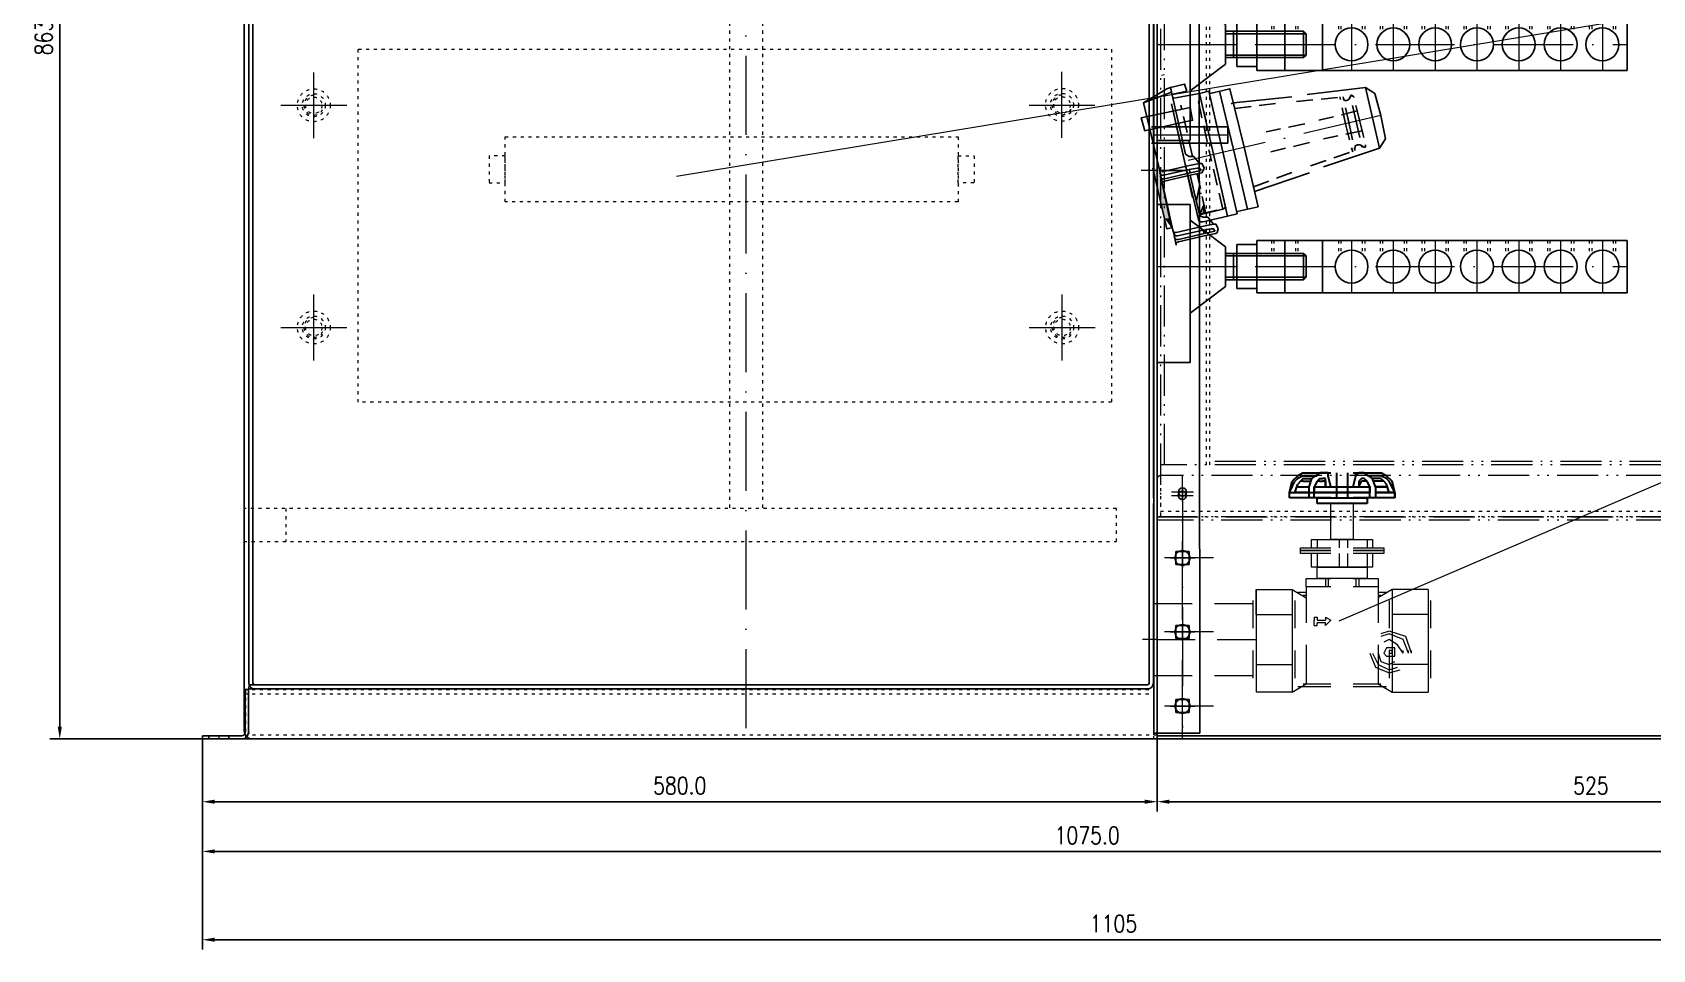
# Model space of a CAD drawing. Header units: millimetres. Extents: x 13152 to 84873, y -6229 to 22177.
# Drawn here: x 31166 to 32150, y 10695 to 11252 of the extents above; entities that cross this region are included whole.
import ezdxf

# ---------------------------------------------------------------- set-up
doc = ezdxf.new("R2010")
doc.units = ezdxf.units.MM
doc.header["$LTSCALE"] = 4
for name, pattern in [('5 双点画线', [10.5, 6.25, -1.25, 0.25, -1.25, 0.25, -1.25]), ('ACAD_ISO02W100', [15, 12, -3]), ('ACAD_ISO03W100', [1.18, 0.47, -0.71]), ('ACAD_ISO10W100', [18, 12, -3, 0, -3]), ('DASHED', [0.75, 0.5, -0.25])]:
    doc.linetypes.add(name, pattern=pattern)
doc.layers.add('4虚线层', color=6, linetype='DASHED')
doc.layers.add('标注、文本', color=3, linetype='Continuous', lineweight=25)
doc.layers.add('铁心', color=3, linetype='Continuous', lineweight=0)
doc.styles.add('TH_GBDIM', font='romans.shx', dxfattribs={"width": 0.8, "bigfont": 'gbcbig.shx'})
doc.dimstyles.new('TH_GBDIM1', dxfattribs={"dimscale": 3, "dimtxt": 3.5, "dimasz": 2.5, "dimexe": 2, "dimexo": 0, "dimgap": 1.5, "dimtad": 1, "dimdec": 1, "dimzin": 0, "dimdsep": 46, "dimtxsty": 'TH_GBDIM', "dimcen": 2.5, "dimclrd": 3, "dimclre": 256, "dimclrt": 2, "dimadec": 0, "dimazin": 0, "dimtfac": 0.714286, "dimtdec": 1, "dimtmove": 0, "dimatfit": 3, "dimfxl": 1, "dimtzin": 0, "dimlwd": -1, "dimlwe": -1, "dimarcsym": 0})

# ---------------------------------------------------------------- blocks, each defined once
blk = doc.blocks.new('*D313')
at = {"layer": 'Defpoints', "color": 0, "transparency": 16777216}
for p in [(31299.88, 11685.67), (31182.81, 10822.67), (31299.88, 10822.67)]:
    blk.add_point(p, dxfattribs=at)
at = {"layer": '标注、文本', "transparency": 16777216}
for p, q in [((31299.88, 11685.67), (31176.81, 11685.67)), ((31299.88, 10822.67), (31176.81, 10822.67))]:
    blk.add_line(p, q, dxfattribs=at)
at = {"layer": '标注、文本', "color": 3, "transparency": 16777216}
blk.add_line((31182.81, 11678.17), (31182.81, 10830.17), dxfattribs=at)
for points in [[(31181.56, 11678.17), (31184.06, 11678.17), (31182.81, 11685.67)], [(31181.56, 10830.17), (31184.06, 10830.17), (31182.81, 10822.67)]]:
    blk.add_solid(points, dxfattribs=at)
at = {"layer": '标注、文本', "color": 2, "transparency": 16777216, "insert": (31173.06, 11254.17), "char_height": 10.5, "attachment_point": 5, "rotation": 90, "style": 'TH_GBDIM'}
blk.add_mtext('863.0', dxfattribs=at)
blk = doc.blocks.new('*D316')
at = {"layer": 'Defpoints', "color": 0, "transparency": 16777216}
for p in [(32344.39, 10826.67), (31269.42, 10824.67), (31269.42, 10754.37)]:
    blk.add_point(p, dxfattribs=at)
at = {"layer": '标注、文本', "transparency": 16777216}
for p, q in [((32344.39, 10826.67), (32344.39, 10748.37)), ((31269.42, 10824.67), (31269.42, 10748.37))]:
    blk.add_line(p, q, dxfattribs=at)
at = {"layer": '标注、文本', "color": 3, "transparency": 16777216}
blk.add_line((32336.89, 10754.37), (31276.92, 10754.37), dxfattribs=at)
for points in [[(31276.92, 10755.62), (31276.92, 10753.12), (31269.42, 10754.37)], [(32336.89, 10755.62), (32336.89, 10753.12), (32344.39, 10754.37)]]:
    blk.add_solid(points, dxfattribs=at)
at = {"layer": '标注、文本', "color": 2, "transparency": 16777216, "insert": (31806.9, 10764.12), "char_height": 10.5, "attachment_point": 5, "style": 'TH_GBDIM'}
blk.add_mtext('1075.0', dxfattribs=at)
blk = doc.blocks.new('*D317')
at = {"layer": 'Defpoints', "color": 0, "transparency": 16777216}
for p in [(32376.39, 10957.67), (31849.39, 10822.67), (32376.39, 10784.57)]:
    blk.add_point(p, dxfattribs=at)
at = {"layer": '标注、文本', "transparency": 16777216}
for p, q in [((32376.39, 10957.67), (32376.39, 10778.57)), ((31849.39, 10822.67), (31849.39, 10778.57))]:
    blk.add_line(p, q, dxfattribs=at)
at = {"layer": '标注、文本', "color": 3, "transparency": 16777216}
blk.add_line((31856.89, 10784.57), (32368.89, 10784.57), dxfattribs=at)
for points in [[(31856.89, 10785.82), (31856.89, 10783.32), (31849.39, 10784.57)], [(32368.89, 10785.82), (32368.89, 10783.32), (32376.39, 10784.57)]]:
    blk.add_solid(points, dxfattribs=at)
at = {"layer": '标注、文本', "color": 2, "transparency": 16777216, "insert": (32112.89, 10794.32), "char_height": 10.5, "attachment_point": 5, "style": 'TH_GBDIM'}
blk.add_mtext('525', dxfattribs=at)
blk = doc.blocks.new('*D318')
at = {"layer": 'Defpoints', "color": 0, "transparency": 16777216}
for p in [(32376.39, 10957.67), (31269.42, 10824.67), (31269.42, 10700.72)]:
    blk.add_point(p, dxfattribs=at)
at = {"layer": '标注、文本', "transparency": 16777216}
for p, q in [((32376.39, 10957.67), (32376.39, 10694.72)), ((31269.42, 10824.67), (31269.42, 10694.72))]:
    blk.add_line(p, q, dxfattribs=at)
at = {"layer": '标注、文本', "color": 3, "transparency": 16777216}
blk.add_line((32368.89, 10700.72), (31276.92, 10700.72), dxfattribs=at)
for points in [[(31276.92, 10701.97), (31276.92, 10699.47), (31269.42, 10700.72)], [(32368.89, 10701.97), (32368.89, 10699.47), (32376.39, 10700.72)]]:
    blk.add_solid(points, dxfattribs=at)
at = {"layer": '标注、文本', "color": 2, "transparency": 16777216, "insert": (31822.9, 10710.47), "char_height": 10.5, "attachment_point": 5, "style": 'TH_GBDIM'}
blk.add_mtext('1105', dxfattribs=at)
blk = doc.blocks.new('5354650')
at = {"layer": '4虚线层', "ltscale": 5}
h = blk.add_hatch(color=256, dxfattribs=at)
h.dxf.hatch_style = 2
h.paths.add_polyline_path([(26822.77, -1880.58), (26822.82, -1911.91), (26826.27, -1912.71)])
h = blk.add_hatch(color=256, dxfattribs=at)
h.dxf.hatch_style = 2
h.paths.add_polyline_path([(26822.77, -1880.58), (26826.22, -1881.38), (26826.27, -1912.71)])
at = {"layer": '标注、文本'}
h = blk.add_hatch(color=256, dxfattribs=at)
h.dxf.hatch_style = 2
h.paths.add_polyline_path([(26822.82, -1911.91), (26826.27, -1912.71), (26825.69, -1918.4)])
at = {"layer": '4虚线层', "ltscale": 5}
for points in [[(26847.88, -1879.09), (26847.98, -1847.07)], [(26842.5, -1858.18), (26842.4, -1880.74)], [(26916.92, -1860.8), (26945.22, -1864.42)], [(26945.06, -1865.11), (26945.43, -1866.65), (26946.82, -1866.97), (26948.36, -1866.6), (26949.37, -1865.38)], [(26950.22, -1864.84), (26949.53, -1864.68), (26949.37, -1865.38)], [(26951.55, -1881.18), (26951.45, -1865.85), (26950.91, -1865), (26950.22, -1864.84)], [(26918.73, -1875.05), (26894.79, -1874.63)], [(26951.6, -1874.63), (26927.51, -1874.9)], [(26918.94, -1886.76), (26894.85, -1887.02)], [(26951.66, -1887.03), (26927.72, -1886.6)], [(26846.28, -1914.41), (26844.04, -1914.62), (26847.82, -1914.04), (26848.25, -1890.1)], [(26916.44, -1900.75), (26944.79, -1897.82)], [(26949.58, -1896.02), (26948.36, -1895.01), (26946.97, -1894.69), (26945.43, -1895.06), (26944.95, -1897.13)], [(26949.58, -1896.02), (26950.11, -1896.87), (26950.8, -1897.03)], [(26950.8, -1897.03), (26951.5, -1897.19), (26951.82, -1895.8)]]:
    blk.add_lwpolyline(points, dxfattribs=at)
for points in [[(26858.84, -1847.39), (26858.84, -1847.39), (26858.41, -1880.79), (26858.41, -1880.79)], [(26860.59, -1849.25), (26860.59, -1849.25), (26860.64, -1880.58), (26860.64, -1880.58)], [(26879.32, -1856.49), (26879.32, -1856.49), (26907.77, -1859.41), (26907.77, -1859.41)], [(26942.93, -1880.64), (26942.93, -1880.64), (26943.15, -1863.94), (26943.15, -1863.94)], [(26945.01, -1881.12), (26945.01, -1881.12), (26945.22, -1864.42), (26945.22, -1864.42)], [(26949.48, -1880.7), (26949.48, -1880.7), (26949.37, -1865.38), (26949.37, -1865.38)], [(26950.22, -1864.84), (26950.22, -1864.84), (26950.38, -1864.15), (26950.38, -1864.15)], [(26858.67, -1914.36), (26858.67, -1914.36), (26858.41, -1880.79), (26858.41, -1880.79)], [(26942.93, -1880.64), (26942.93, -1880.64), (26943.25, -1898.2), (26943.25, -1898.2)], [(26945.01, -1881.12), (26945.01, -1881.12), (26944.79, -1897.82), (26944.79, -1897.82)], [(26949.48, -1880.7), (26949.48, -1880.7), (26949.42, -1896.71), (26949.42, -1896.71)], [(26951.55, -1881.18), (26951.55, -1881.18), (26951.82, -1895.8), (26951.82, -1895.8)], [(26843.72, -1906.54), (26843.72, -1906.54), (26848.03, -1897.34), (26848.03, -1897.34)], [(26848.24, -1909.04), (26848.24, -1909.04), (26844.04, -1914.62), (26844.04, -1914.62)], [(26847.61, -1902.34), (26847.61, -1902.34), (26847.77, -1901.65), (26847.77, -1901.65)], [(26879.68, -1905.37), (26879.68, -1905.37), (26908.2, -1901.76), (26908.2, -1901.76)], [(26842.71, -1917.23), (26842.71, -1917.23), (26842.87, -1916.54), (26842.87, -1916.54)], [(26844.89, -1914.09), (26844.89, -1914.09), (26860.9, -1914.15), (26860.9, -1914.15)], [(26847.77, -1911.11), (26847.77, -1911.11), (26846.28, -1914.41), (26846.28, -1914.41)]]:
    blk.add_open_spline(points, degree=3, dxfattribs=at)
at = {"layer": '标注、文本', "color": 1, "linetype": 'ACAD_ISO10W100', "lineweight": 18}
blk.add_line((26964.8, -1880.59), (26822.77, -1880.88), dxfattribs=at)
at = {"layer": '标注、文本'}
for points in [[(26844.16, -1835.26), (26841.92, -1835.47), (26826.18, -1840.58)], [(26826.38, -1880.68), (26826.18, -1840.58), (26844.21, -1838.18)], [(26844.16, -1835.26), (26852.93, -1835.1), (26853.36, -1839.57), (26843.89, -1839.57)], [(26844.16, -1835.26), (26844.05, -1876.75), (26844.58, -1877.6), (26845.8, -1878.61)], [(26844.79, -1841.96), (26860.65, -1842.71), (26866.5, -1842.6), (26866.49, -1880.48)], [(26866.5, -1842.6), (26866.87, -1844.14), (26879.26, -1844.09), (26879.58, -1880.58)], [(26872.72, -1844.04), (26873.04, -1880.53)], [(26877.88, -1853.24), (26879.42, -1852.87), (26914.8, -1857.39)], [(26924.1, -1858.09), (26959.64, -1861.92), (26959.64, -1880.86)], [(26964.8, -1880.59), (26964.37, -1866.65), (26959.64, -1861.92)], [(26851.07, -1884.2), (26848.57, -1879.25), (26845.8, -1878.61)], [(26826.38, -1880.68), (26825.69, -1918.4), (26822.76, -1918.45), (26822.77, -1880.58)], [(26825.8, -1886.38), (26826.86, -1888.08), (26828.25, -1888.4)], [(26826.38, -1880.68), (26826.06, -1919.94), (26826.43, -1921.48), (26827.82, -1921.8)], [(26826.28, -1884.3), (26826.65, -1885.84), (26828.03, -1886.16)], [(26844.89, -1914.09), (26843.19, -1915.16), (26842.71, -1917.23), (26843.08, -1918.77), (26845.16, -1919.25), (26860.48, -1919.15), (26866.33, -1919.04), (26866.49, -1880.48)], [(26843.94, -1889.84), (26844.04, -1914.62), (26858.67, -1914.36), (26860.21, -1913.99), (26860.53, -1912.6), (26860.64, -1880.58)], [(26844.04, -1886.22), (26844.26, -1888.45)], [(26844.04, -1886.22), (26844.26, -1888.45)], [(26850.8, -1888.51), (26850.43, -1886.96), (26849.04, -1886.64)], [(26853.19, -1887.6), (26852.82, -1886.06), (26852.45, -1884.52), (26851.07, -1884.2)], [(26851.17, -1890.05), (26852.18, -1888.83), (26853.19, -1887.6)], [(26866.65, -1917.66), (26879.73, -1917.77), (26879.58, -1880.58)], [(26923.89, -1903.19), (26959.63, -1899.79), (26959.64, -1880.86)], [(26964.8, -1880.59), (26964.37, -1895.06), (26959.63, -1899.79)], [(26827.93, -1889.78), (26826.38, -1890.15), (26826.06, -1891.54)], [(26843.94, -1889.84), (26844.04, -1914.62), (26844.57, -1915.48), (26845.8, -1916.49)], [(26843.94, -1889.84), (26851.17, -1890.05)], [(26879.74, -1908.3), (26914.79, -1904.74)], [(26851.06, -1922.07), (26848.56, -1917.12), (26845.8, -1916.49)], [(26825.8, -1924.25), (26826.86, -1925.95), (26828.24, -1926.27)], [(26826.06, -1919.94), (26826.27, -1922.18), (26826.65, -1923.72), (26828.03, -1924.04)], [(26826.06, -1929.41), (26826.27, -1922.18)], [(26827.92, -1927.66), (26826.38, -1928.03), (26826.06, -1929.41)], [(26843.93, -1927.71), (26851.17, -1927.92)], [(26850.8, -1926.38), (26850.42, -1924.84), (26849.04, -1924.52)], [(26853.19, -1925.48), (26852.82, -1923.93), (26852.45, -1922.39), (26851.06, -1922.07)], [(26851.17, -1927.92), (26852.02, -1927.39), (26853.19, -1925.48)]]:
    blk.add_lwpolyline(points, dxfattribs=at)
blk.add_lwpolyline([(26823.04, -1857.33), (26852.82, -1857.65), (26853.2, -1849.73), (26822.72, -1849.25)], close=True, dxfattribs=at)
for points in [[(26842.61, -1845.1), (26842.61, -1845.1), (26842.4, -1880.74), (26842.4, -1880.74)], [(26860.65, -1842.71), (26860.65, -1842.71), (26860.64, -1880.58), (26860.64, -1880.58)], [(26827.29, -1883.08), (26827.29, -1883.08), (26842.5, -1886.59), (26842.5, -1886.59)], [(26843.83, -1883.98), (26843.83, -1883.98), (26827.82, -1883.93), (26827.82, -1883.93)], [(26844.04, -1886.22), (26844.04, -1886.22), (26828.03, -1886.16), (26828.03, -1886.16)], [(26844.26, -1888.45), (26844.26, -1888.45), (26828.25, -1888.4), (26828.25, -1888.4)], [(26842.29, -1903.29), (26842.29, -1903.29), (26842.4, -1880.74), (26842.4, -1880.74)], [(26842.71, -1917.23), (26842.71, -1917.23), (26842.4, -1880.74), (26842.4, -1880.74)], [(26851.07, -1884.2), (26851.07, -1884.2), (26843.83, -1883.98), (26843.83, -1883.98)], [(26844.04, -1886.22), (26844.04, -1886.22), (26849.04, -1886.64), (26849.04, -1886.64)], [(26844.26, -1888.45), (26844.26, -1888.45), (26850.8, -1888.51), (26850.8, -1888.51)], [(26850.8, -1888.51), (26850.8, -1888.51), (26850.96, -1887.81), (26850.96, -1887.81)], [(26860.48, -1919.15), (26860.48, -1919.15), (26860.64, -1880.58), (26860.64, -1880.58)], [(26873.19, -1917.71), (26873.19, -1917.71), (26873.04, -1880.53), (26873.04, -1880.53)], [(26843.94, -1889.84), (26843.94, -1889.84), (26827.93, -1889.78), (26827.93, -1889.78)], [(26843.83, -1921.86), (26843.83, -1921.86), (26827.82, -1921.8), (26827.82, -1921.8)], [(26843.93, -1927.71), (26843.93, -1927.71), (26827.92, -1927.66), (26827.92, -1927.66)], [(26844.04, -1924.09), (26844.04, -1924.09), (26828.03, -1924.04), (26828.03, -1924.04)], [(26844.25, -1926.33), (26844.25, -1926.33), (26828.24, -1926.27), (26828.24, -1926.27)], [(26851.06, -1922.07), (26851.06, -1922.07), (26843.83, -1921.86), (26843.83, -1921.86)], [(26844.04, -1924.09), (26844.04, -1924.09), (26844.25, -1926.33), (26844.25, -1926.33)], [(26844.04, -1924.09), (26844.04, -1924.09), (26849.04, -1924.52), (26849.04, -1924.52)], [(26844.25, -1926.33), (26844.25, -1926.33), (26850.8, -1926.38), (26850.8, -1926.38)], [(26850.8, -1926.38), (26850.8, -1926.38), (26850.96, -1925.69), (26850.96, -1925.69)]]:
    blk.add_open_spline(points, degree=3, dxfattribs=at)
blk = doc.blocks.new('*D322')
at = {"layer": 'Defpoints', "color": 0, "transparency": 16777216}
for p in [(31269.42, 10822.67), (31849.39, 10822.67), (31269.42, 10784.57)]:
    blk.add_point(p, dxfattribs=at)
at = {"layer": '标注、文本', "transparency": 16777216}
for p, q in [((31269.42, 10822.67), (31269.42, 10778.57)), ((31849.39, 10822.67), (31849.39, 10778.57))]:
    blk.add_line(p, q, dxfattribs=at)
at = {"layer": '标注、文本', "color": 3, "transparency": 16777216}
blk.add_line((31841.89, 10784.57), (31276.92, 10784.57), dxfattribs=at)
for points in [[(31276.92, 10785.82), (31276.92, 10783.32), (31269.42, 10784.57)], [(31841.89, 10785.82), (31841.89, 10783.32), (31849.39, 10784.57)]]:
    blk.add_solid(points, dxfattribs=at)
at = {"layer": '标注、文本', "color": 2, "transparency": 16777216, "insert": (31559.4, 10794.32), "char_height": 10.5, "attachment_point": 5, "style": 'TH_GBDIM'}
blk.add_mtext('580.0', dxfattribs=at)
blk = doc.blocks.new('m123')
at = {"layer": '标注、文本'}
for p, q in [((42662.81, 11135.56), (42662.81, 11039.45)), ((42662.81, 11135.56), (42682.81, 11135.56)), ((42682.81, 11135.56), (42682.81, 11039.45)), ((42704.31, 11109.75), (42682.81, 11126.05)), ((42723.31, 11113.63), (42723.31, 11081.88)), ((42723.31, 11113.63), (42948.31, 11113.63)), ((42740.31, 11113.63), (42740.31, 11081.88)), ((42763.31, 11113.63), (42763.31, 11081.88)), ((42948.31, 11113.63), (42948.31, 11081.88)), ((42704.31, 11105.75), (42704.31, 11109.75)), ((42704.31, 11105.75), (42751.81, 11105.75)), ((42704.31, 11105.75), (42704.31, 11089.75)), ((42704.31, 11104.25), (42753.31, 11104.25)), ((42709.31, 11105.75), (42709.31, 11089.75)), ((42711.31, 11111.09), (42723.31, 11111.09)), ((42711.31, 11111.09), (42711.31, 11084.41)), ((42751.81, 11105.75), (42751.81, 11089.75)), ((42751.81, 11105.75), (42753.31, 11104.25)), ((42753.31, 11104.25), (42753.31, 11091.25)), ((42704.31, 11085.75), (42682.81, 11069.45)), ((42704.31, 11091.25), (42753.31, 11091.25)), ((42704.31, 11089.75), (42751.81, 11089.75)), ((42704.31, 11089.75), (42704.31, 11085.75)), ((42711.31, 11084.41), (42723.31, 11084.41)), ((42751.81, 11089.75), (42753.31, 11091.25)), ((42723.31, 11081.88), (42948.31, 11081.88)), ((42662.81, 11039.45), (42682.81, 11039.45))]:
    blk.add_line(p, q, dxfattribs=at)
at = {"layer": '标注、文本', "color": 2, "linetype": 'ACAD_ISO03W100', "lineweight": 18}
for p, q in [((42732.31, 11113.63), (42732.31, 11105.75)), ((42733.81, 11113.63), (42733.81, 11105.75)), ((42746.81, 11113.63), (42746.81, 11105.75)), ((42748.31, 11113.63), (42748.31, 11105.75)), ((42772.91, 11113.63), (42772.91, 11103.75)), ((42774.41, 11113.63), (42774.41, 11105.35)), ((42787.41, 11113.63), (42787.41, 11105.35)), ((42788.91, 11113.63), (42788.91, 11103.75)), ((42798.31, 11113.63), (42798.31, 11103.75)), ((42799.81, 11113.63), (42799.81, 11105.35)), ((42812.81, 11113.63), (42812.81, 11105.35)), ((42814.31, 11113.63), (42814.31, 11103.75)), ((42823.71, 11113.63), (42823.71, 11103.75)), ((42825.21, 11113.63), (42825.21, 11105.35)), ((42838.21, 11113.63), (42838.21, 11105.35)), ((42839.71, 11113.63), (42839.71, 11103.75)), ((42849.11, 11113.63), (42849.11, 11103.75)), ((42850.61, 11113.63), (42850.61, 11105.35)), ((42863.61, 11113.63), (42863.61, 11105.35)), ((42865.11, 11113.63), (42865.11, 11103.75)), ((42874.51, 11113.63), (42874.51, 11103.75)), ((42876.01, 11113.63), (42876.01, 11105.35)), ((42889.01, 11113.63), (42889.01, 11105.35)), ((42890.51, 11113.63), (42890.51, 11103.75)), ((42899.91, 11113.63), (42899.91, 11103.75)), ((42901.41, 11113.63), (42901.41, 11105.35)), ((42914.41, 11113.63), (42914.41, 11105.35)), ((42915.91, 11113.63), (42915.91, 11103.75)), ((42925.31, 11113.63), (42925.31, 11103.75)), ((42926.81, 11113.63), (42926.81, 11105.35)), ((42939.81, 11113.63), (42939.81, 11105.35)), ((42941.31, 11113.63), (42941.31, 11103.75))]:
    blk.add_line(p, q, dxfattribs=at)
at = {"layer": '标注、文本', "color": 1, "linetype": 'ACAD_ISO10W100', "lineweight": 18}
for p, q in [((42780.91, 11113.63), (42780.91, 11081.88)), ((42806.31, 11113.63), (42806.31, 11081.88)), ((42831.71, 11113.63), (42831.71, 11081.88)), ((42857.11, 11113.63), (42857.11, 11081.88)), ((42882.51, 11113.63), (42882.51, 11081.88)), ((42907.91, 11113.63), (42907.91, 11081.88)), ((42933.31, 11113.63), (42933.31, 11081.88)), ((42662.81, 11097.75), (42753.31, 11097.75)), ((42723.31, 11097.75), (42948.31, 11097.75))]:
    blk.add_line(p, q, dxfattribs=at)
at = {"layer": '标注、文本'}
for centre in [(42780.91, 11097.75), (42806.31, 11097.75), (42831.71, 11097.75), (42857.11, 11097.75), (42882.51, 11097.75), (42907.91, 11097.75), (42933.31, 11097.75)]:
    blk.add_circle(centre, 10, dxfattribs=at)

msp = doc.modelspace()

# ---------------------------------------------------------------- linework, layer by layer
at = {"color": 7, "linetype": 'ACAD_ISO02W100', "lineweight": 30}
for points in [[(31938.14, 10984.29), (31934.77, 10982.61), (31931.4, 10979.23)], [(31953.31, 10984.29), (31948.26, 10984.29), (31943.2, 10980.92), (31941.51, 10975.86)], [(31955, 10975.86), (31953.31, 10982.61), (31953.31, 10984.29)], [(31968.48, 10975.86), (31970.17, 10982.61), (31971.85, 10984.29)], [(31968.48, 10984.29), (31985.34, 10984.29)], [(31981.96, 10975.86), (31980.28, 10980.92), (31975.22, 10984.29)], [(31992.08, 10979.23), (31988.71, 10982.61), (31985.34, 10984.29)], [(31938.14, 10982.61), (31934.77, 10980.92), (31933.09, 10979.23)], [(31938.14, 10980.92), (31936.46, 10979.23), (31934.77, 10977.55)], [(31938.14, 10979.23), (31936.46, 10979.23), (31934.77, 10977.55)], [(31948.26, 10980.92), (31946.57, 10979.23), (31944.89, 10975.86)], [(31948.26, 10979.23), (31946.57, 10979.23), (31944.89, 10975.86)], [(31944.89, 10969.12), (31944.89, 10975.86), (31944.89, 10972.49)], [(31951.63, 10975.86), (31951.63, 10979.23), (31951.63, 10980.92), (31949.94, 10980.92)], [(31951.63, 10979.23), (31949.94, 10979.23)], [(31951.63, 10979.23), (31951.63, 10975.86)], [(31973.54, 10980.92), (31971.85, 10979.23)], [(31971.85, 10975.86), (31973.54, 10979.23)], [(31978.59, 10975.86), (31976.91, 10979.23), (31975.22, 10980.92)], [(31978.59, 10975.86), (31976.91, 10979.23), (31975.22, 10979.23)], [(31978.59, 10969.12), (31978.59, 10975.86), (31978.59, 10972.49)], [(31990.39, 10979.23), (31988.71, 10980.92), (31985.34, 10982.61)], [(31988.71, 10977.55), (31987.02, 10979.23), (31985.34, 10980.92)], [(31988.71, 10977.55), (31987.02, 10979.23), (31985.34, 10979.23)], [(31955, 10969.12), (31929.72, 10969.12), (31929.72, 10972.49)], [(31955, 10969.12), (31929.72, 10969.12), (31929.72, 10972.49), (31941.51, 10972.49)], [(31944.89, 10972.49), (31978.59, 10972.49)], [(31993.76, 10972.49), (31993.76, 10969.12), (31968.48, 10969.12)], [(31981.96, 10972.49), (31993.76, 10972.49), (31993.76, 10969.12), (31968.48, 10969.12)]]:
    msp.add_lwpolyline(points, dxfattribs=at)
msp.add_lwpolyline([(31976.91, 10969.12), (31976.91, 10965.75), (31946.57, 10965.75), (31946.57, 10969.12)], close=True, dxfattribs=at)
at = {"color": 2, "linetype": 'ACAD_ISO02W100', "lineweight": 13}
for points in [[(31968.48, 10965.75), (31968.48, 10943.84), (31955, 10943.84), (31955, 10965.75)], [(31976.91, 10926.99), (31976.91, 10920.25), (31946.57, 10920.25), (31946.57, 10926.99)], [(31993.76, 10874.74), (31993.76, 10878.11), (31990.39, 10878.11), (31988.71, 10878.11), (31987.02, 10874.74), (31988.71, 10873.05), (31990.39, 10873.05), (31993.76, 10873.05)], [(31992.08, 10874.74), (31992.08, 10876.42), (31990.39, 10876.42), (31990.39, 10874.74)]]:
    msp.add_lwpolyline(points, close=True, dxfattribs=at)
for points in [[(31955, 10937.1), (31936.46, 10937.1), (31936.46, 10938.78), (31955, 10938.78)], [(31955, 10935.41), (31936.46, 10935.41), (31936.46, 10937.1), (31955, 10937.1)], [(31943.2, 10938.78), (31943.2, 10943.84), (31980.28, 10943.84), (31980.28, 10938.78)], [(31980.28, 10935.41), (31980.28, 10926.99), (31943.2, 10926.99), (31943.2, 10935.41)], [(31987.02, 10938.78), (31987.02, 10937.1), (31968.48, 10937.1)], [(31968.48, 10938.78), (31987.02, 10938.78)], [(31987.02, 10937.1), (31987.02, 10935.41), (31968.48, 10935.41)], [(31968.48, 10937.1), (31987.02, 10937.1)], [(31955, 10915.19), (31939.83, 10915.19), (31939.83, 10920.25), (31955, 10920.25)], [(31939.83, 10915.19), (31939.83, 10893.28)], [(31983.65, 10920.25), (31983.65, 10915.19), (31968.48, 10915.19)], [(31968.48, 10920.25), (31983.65, 10920.25)], [(31983.65, 10915.19), (31983.65, 10893.28)], [(31847.13, 10905.08), (31870.73, 10905.08)], [(31884.21, 10905.08), (31907.81, 10905.08)], [(31907.81, 10889.91), (31907.81, 10906.76)], [(31909.49, 10913.5), (31909.49, 10898.33), (31909.49, 10868), (31909.49, 10851.14)], [(31931.4, 10913.5), (31931.4, 10898.33), (31931.4, 10868), (31931.4, 10851.14)], [(32013.99, 10913.5), (32013.99, 10898.33), (31992.08, 10898.33)], [(31992.08, 10913.5), (31992.08, 10898.33), (31992.08, 10868), (31992.08, 10851.14)], [(32013.99, 10913.5), (32013.99, 10898.33), (32013.99, 10868), (32013.99, 10851.14)], [(32015.67, 10889.91), (32015.67, 10906.76)], [(31944.89, 10896.65), (31946.57, 10896.65), (31946.57, 10894.96)], [(31944.89, 10896.65), (31944.89, 10894.96)], [(31951.63, 10896.65), (31955, 10894.96), (31951.63, 10891.59)], [(31951.63, 10896.65), (31951.63, 10894.96)], [(31944.89, 10891.59), (31946.57, 10891.59), (31946.57, 10893.28)], [(31951.63, 10891.59), (31951.63, 10893.28), (31946.57, 10893.28)], [(32003.87, 10874.74), (32000.5, 10884.85), (31990.39, 10888.22), (31985.34, 10886.54)], [(32002.19, 10874.74), (31998.82, 10883.17), (31990.39, 10886.54), (31985.34, 10884.85)], [(31848.82, 10883.17), (31872.41, 10883.17)], [(31885.9, 10883.17), (31909.49, 10883.17)], [(31933.09, 10876.42), (31933.09, 10859.57)], [(31939.83, 10879.79), (31939.83, 10856.2)], [(31983.65, 10879.79), (31983.65, 10856.2), (31992.08, 10851.14)], [(31998.82, 10874.74), (31995.45, 10879.79), (31990.39, 10883.17), (31987.02, 10881.48)], [(31990.39, 10876.42), (31990.39, 10859.57)], [(32002.19, 10874.74), (32002.19, 10876.42)], [(32003.87, 10874.74), (32003.87, 10876.42)], [(31978.59, 10874.74), (31981.96, 10866.31), (31990.39, 10862.94), (31997.13, 10864.63)], [(31980.28, 10874.74), (31983.65, 10868), (31990.39, 10864.63), (31995.45, 10866.31)], [(31983.65, 10874.74), (31985.34, 10869.68), (31990.39, 10868), (31993.76, 10869.68)], [(32013.99, 10868), (31992.08, 10868)], [(31847.13, 10861.26), (31870.73, 10861.26)], [(31884.21, 10861.26), (31907.81, 10861.26)], [(31938.14, 10856.2), (31955, 10856.2)], [(31968.48, 10856.2), (31983.65, 10856.2)], [(31968.48, 10856.2), (31985.34, 10856.2)], [(31934.77, 10854.51), (31955, 10854.51)], [(31968.48, 10854.51), (31988.71, 10854.51)]]:
    msp.add_lwpolyline(points, dxfattribs=at)
at = {"color": 7, "linetype": 'ACAD_ISO02W100', "lineweight": 30}
for points in [[(31938.14, 10984.29), (31938.14, 10984.29), (31955, 10984.29), (31955, 10984.29)], [(31958.37, 10984.29), (31958.37, 10984.29), (31958.37, 10969.12), (31958.37, 10969.12)], [(31965.11, 10984.29), (31965.11, 10984.29), (31965.11, 10969.12), (31965.11, 10969.12)], [(31970.17, 10982.61), (31970.17, 10982.61), (31970.17, 10984.29), (31970.17, 10984.29)], [(31975.22, 10984.29), (31975.22, 10984.29), (31971.85, 10984.29), (31971.85, 10984.29)], [(31929.72, 10972.49), (31929.72, 10972.49), (31933.09, 10979.23), (31933.09, 10979.23)], [(31933.09, 10972.49), (31933.09, 10972.49), (31934.77, 10977.55), (31934.77, 10977.55)], [(31933.09, 10972.49), (31933.09, 10972.49), (31934.77, 10977.55), (31934.77, 10977.55)], [(31934.77, 10975.86), (31934.77, 10975.86), (31941.51, 10975.86), (31941.51, 10975.86)], [(31938.14, 10982.61), (31938.14, 10982.61), (31946.57, 10982.61), (31946.57, 10982.61)], [(31938.14, 10980.92), (31938.14, 10980.92), (31943.2, 10980.92), (31943.2, 10980.92)], [(31938.14, 10979.23), (31938.14, 10979.23), (31943.2, 10979.23), (31943.2, 10979.23)], [(31941.51, 10975.86), (31941.51, 10975.86), (31941.51, 10969.12), (31941.51, 10969.12)], [(31944.89, 10975.86), (31944.89, 10975.86), (31978.59, 10975.86), (31978.59, 10975.86)], [(31948.26, 10980.92), (31948.26, 10980.92), (31949.94, 10980.92), (31949.94, 10980.92)], [(31948.26, 10979.23), (31948.26, 10979.23), (31949.94, 10979.23), (31949.94, 10979.23)], [(31971.85, 10979.23), (31971.85, 10979.23), (31971.85, 10975.86), (31971.85, 10975.86)], [(31975.22, 10980.92), (31975.22, 10980.92), (31973.54, 10980.92), (31973.54, 10980.92)], [(31975.22, 10979.23), (31975.22, 10979.23), (31973.54, 10979.23), (31973.54, 10979.23)], [(31985.34, 10982.61), (31985.34, 10982.61), (31976.91, 10982.61), (31976.91, 10982.61)], [(31985.34, 10980.92), (31985.34, 10980.92), (31980.28, 10980.92), (31980.28, 10980.92)], [(31985.34, 10979.23), (31985.34, 10979.23), (31980.28, 10979.23), (31980.28, 10979.23)], [(31981.96, 10975.86), (31981.96, 10975.86), (31988.71, 10975.86), (31988.71, 10975.86)], [(31988.71, 10975.86), (31988.71, 10975.86), (31981.96, 10975.86), (31981.96, 10975.86)], [(31981.96, 10975.86), (31981.96, 10975.86), (31981.96, 10969.12), (31981.96, 10969.12)], [(31990.39, 10972.49), (31990.39, 10972.49), (31988.71, 10977.55), (31988.71, 10977.55)], [(31990.39, 10972.49), (31990.39, 10972.49), (31988.71, 10977.55), (31988.71, 10977.55)], [(31993.76, 10972.49), (31993.76, 10972.49), (31990.39, 10979.23), (31990.39, 10979.23)], [(31993.76, 10972.49), (31993.76, 10972.49), (31992.08, 10979.23), (31992.08, 10979.23)], [(31941.51, 10972.49), (31941.51, 10972.49), (31933.09, 10972.49), (31933.09, 10972.49)], [(31941.51, 10972.49), (31941.51, 10972.49), (31944.89, 10972.49), (31944.89, 10972.49)], [(31978.59, 10972.49), (31978.59, 10972.49), (31944.89, 10972.49), (31944.89, 10972.49)], [(31993.76, 10972.49), (31993.76, 10972.49), (31981.96, 10972.49), (31981.96, 10972.49)], [(31981.96, 10972.49), (31981.96, 10972.49), (31990.39, 10972.49), (31990.39, 10972.49)], [(31993.76, 10969.12), (31993.76, 10969.12), (31993.76, 10972.49), (31993.76, 10972.49)]]:
    msp.add_open_spline(points, degree=3, dxfattribs=at)
at = {"color": 2, "linetype": 'ACAD_ISO02W100', "lineweight": 13}
for points in [[(31946.57, 10943.84), (31946.57, 10943.84), (31946.57, 10938.78), (31946.57, 10938.78)], [(31946.57, 10935.41), (31946.57, 10935.41), (31946.57, 10926.99), (31946.57, 10926.99)], [(31960.05, 10943.84), (31960.05, 10943.84), (31960.05, 10938.78), (31960.05, 10938.78)], [(31960.05, 10935.41), (31960.05, 10935.41), (31960.05, 10926.99), (31960.05, 10926.99)], [(31965.11, 10943.84), (31965.11, 10943.84), (31965.11, 10938.78), (31965.11, 10938.78)], [(31965.11, 10935.41), (31965.11, 10935.41), (31965.11, 10926.99), (31965.11, 10926.99)], [(31976.91, 10943.84), (31976.91, 10943.84), (31976.91, 10938.78), (31976.91, 10938.78)], [(31976.91, 10935.41), (31976.91, 10935.41), (31976.91, 10926.99), (31976.91, 10926.99)], [(31951.63, 10920.25), (31951.63, 10920.25), (31951.63, 10915.19), (31951.63, 10915.19)], [(31953.31, 10920.25), (31953.31, 10920.25), (31953.31, 10915.19), (31953.31, 10915.19)], [(31970.17, 10920.25), (31970.17, 10920.25), (31970.17, 10915.19), (31970.17, 10915.19)], [(31971.85, 10920.25), (31971.85, 10920.25), (31971.85, 10915.19), (31971.85, 10915.19)], [(31909.49, 10913.5), (31909.49, 10913.5), (31919.6, 10913.5), (31919.6, 10913.5)], [(31909.49, 10898.33), (31909.49, 10898.33), (31909.49, 10913.5), (31909.49, 10913.5)], [(31919.6, 10913.5), (31919.6, 10913.5), (31931.4, 10913.5), (31931.4, 10913.5)], [(31931.4, 10913.5), (31931.4, 10913.5), (31939.83, 10908.45), (31939.83, 10908.45)], [(31933.09, 10906.76), (31933.09, 10906.76), (31933.09, 10889.91), (31933.09, 10889.91)], [(31934.77, 10911.82), (31934.77, 10911.82), (31939.83, 10911.82), (31939.83, 10911.82)], [(31938.14, 10910.13), (31938.14, 10910.13), (31939.83, 10910.13), (31939.83, 10910.13)], [(31992.08, 10913.5), (31992.08, 10913.5), (31983.65, 10908.45), (31983.65, 10908.45)], [(31983.65, 10911.82), (31983.65, 10911.82), (31988.71, 10911.82), (31988.71, 10911.82)], [(31983.65, 10910.13), (31983.65, 10910.13), (31985.34, 10910.13), (31985.34, 10910.13)], [(31990.39, 10906.76), (31990.39, 10906.76), (31990.39, 10889.91), (31990.39, 10889.91)], [(32013.99, 10913.5), (32013.99, 10913.5), (31992.08, 10913.5), (31992.08, 10913.5)], [(31909.49, 10898.33), (31909.49, 10898.33), (31919.6, 10898.33), (31919.6, 10898.33)], [(31919.6, 10898.33), (31919.6, 10898.33), (31931.4, 10898.33), (31931.4, 10898.33)], [(31944.89, 10891.59), (31944.89, 10891.59), (31944.89, 10894.96), (31944.89, 10894.96)], [(31946.57, 10894.96), (31946.57, 10894.96), (31951.63, 10894.96), (31951.63, 10894.96)], [(31907.81, 10859.57), (31907.81, 10859.57), (31907.81, 10876.42), (31907.81, 10876.42)], [(31998.82, 10874.74), (31998.82, 10874.74), (31998.82, 10876.42), (31998.82, 10876.42)], [(32015.67, 10859.57), (32015.67, 10859.57), (32015.67, 10876.42), (32015.67, 10876.42)], [(31909.49, 10868), (31909.49, 10868), (31919.6, 10868), (31919.6, 10868)], [(31919.6, 10868), (31919.6, 10868), (31931.4, 10868), (31931.4, 10868)], [(31931.4, 10851.14), (31931.4, 10851.14), (31939.83, 10856.2), (31939.83, 10856.2)], [(31939.83, 10856.2), (31939.83, 10856.2), (31955, 10856.2), (31955, 10856.2)], [(31917.92, 10851.14), (31917.92, 10851.14), (31909.49, 10851.14), (31909.49, 10851.14)], [(31931.4, 10851.14), (31931.4, 10851.14), (31917.92, 10851.14), (31917.92, 10851.14)], [(31992.08, 10851.14), (31992.08, 10851.14), (32013.99, 10851.14), (32013.99, 10851.14)]]:
    msp.add_open_spline(points, degree=3, dxfattribs=at)
at = {"layer": '标注、文本'}
for p, q in [((31300.13, 11683.17), (31300.13, 10856.67)), ((31844.63, 11683.17), (31844.63, 10965.66)), ((31874.78, 11683.67), (31875.31, 10826.17)), ((31294.88, 11680.67), (31294.88, 10827.67)), ((31297.63, 11681.76), (31297.63, 10856.67)), ((31847.38, 11622.67), (31847.13, 10969.01)), ((31849.38, 11584.82), (31849.39, 10826.17)), ((31847.38, 11583.89), (31847.39, 10825.17)), ((31892.38, 11194.67), (31845.88, 11194.67)), ((31892.38, 11189.67), (31892.38, 11194.67)), ((31892.38, 11184.67), (31845.88, 11184.67)), ((31892.38, 11189.67), (31892.38, 11184.67)), ((31849.39, 10822.67), (31849.39, 10980.67)), ((31844.63, 10965.66), (31844.63, 10856.67)), ((31847.13, 10965.66), (31847.13, 10856.67)), ((31860.8, 10928.67), (31860.8, 10936.67)), ((31860.8, 10936.67), (31868.8, 10936.67)), ((31868.8, 10936.67), (31868.8, 10928.67)), ((31868.8, 10928.67), (31860.8, 10928.67)), ((31860.8, 10883.67), (31860.8, 10891.67)), ((31860.8, 10891.67), (31868.8, 10891.67)), ((31868.8, 10891.67), (31868.8, 10883.67)), ((31868.8, 10883.67), (31860.8, 10883.67)), ((31295.42, 10852.67), (31295.42, 10826.67)), ((31297.42, 10852.67), (31295.42, 10852.67)), ((31297.38, 10855.67), (31843.63, 10855.67)), ((31297.38, 10853.17), (31843.63, 10853.17)), ((31297.42, 10826.67), (31297.42, 10852.67)), ((31860.8, 10838.67), (31860.8, 10846.67)), ((31860.8, 10846.67), (31868.8, 10846.67)), ((31868.8, 10846.67), (31868.8, 10838.67)), ((31868.8, 10838.67), (31860.8, 10838.67)), ((31293.42, 10824.67), (31269.42, 10824.67)), ((31269.42, 10824.67), (31269.42, 10822.67)), ((31269.42, 10822.67), (31293.42, 10822.67)), ((31273.42, 10824.67), (31273.42, 10822.67)), ((31274.38, 10822.67), (31849.39, 10822.67)), ((31285.42, 10824.67), (31285.42, 10822.67)), ((31847.39, 10826.17), (31875.31, 10826.17)), ((31849.39, 10826.17), (31849.39, 10822.67)), ((32340.39, 10824.67), (31849.39, 10824.67)), ((32340.39, 10822.67), (31849.39, 10822.67))]:
    msp.add_line(p, q, dxfattribs=at)
at = {"layer": '标注、文本', "color": 6, "linetype": '5 双点画线', "lineweight": 13}
for p, q in [((31853.8, 10989.17), (31853.8, 11683.67)), ((31849.39, 11589.17), (31849.39, 10957.67)), ((31851.39, 11590.17), (31851.39, 10957.67)), ((32371.39, 10989.17), (31851.39, 10989.17)), ((32371.39, 10991.17), (31881.39, 10991.17)), ((32327.39, 10982.67), (31851.39, 10982.67)), ((31849.39, 10957.67), (32376.39, 10957.67)), ((32333.39, 10957.67), (31849.39, 10957.67)), ((32333.39, 10955.67), (31849.39, 10955.67)), ((32335.39, 10957.67), (31851.39, 10957.67))]:
    msp.add_line(p, q, dxfattribs=at)
at = {"layer": '标注、文本', "color": 2, "linetype": 'ACAD_ISO03W100', "lineweight": 18}
for p, q in [((31879.39, 10989.17), (31879.39, 11683.67)), ((31881.39, 10989.17), (31881.39, 11683.67)), ((31297.38, 11680.66), (31297.38, 10827.67)), ((31589.63, 11342.68), (31589.63, 10962.68)), ((31609.63, 11342.68), (31609.63, 10962.68)), ((31852.01, 11225.94), (31854.44, 11226.5)), ((31851.39, 10989.17), (31851.39, 10961.17)), ((31824.63, 10962.68), (31294.63, 10962.68)), ((31320.13, 10962.68), (31320.13, 10942.68)), ((31824.63, 10942.68), (31824.63, 10962.68)), ((31851.39, 10961.17), (32371.39, 10961.17)), ((31294.63, 10942.68), (31824.63, 10942.68)), ((31294.88, 10852.67), (31847.14, 10852.67)), ((31294.88, 10850.17), (31847.14, 10850.17)), ((31295.64, 10852.67), (31295.64, 10822.67)), ((31847.14, 10852.67), (31847.14, 10822.67)), ((31274.38, 10822.67), (31847.13, 10822.67)), ((31299.88, 10825.17), (31849.39, 10825.17)), ((31299.88, 10825.17), (31847.14, 10825.17))]:
    msp.add_line(p, q, dxfattribs=at)
at = {"layer": '标注、文本', "color": 1, "linetype": 'ACAD_ISO10W100', "lineweight": 18}
for p, q in [((31599.63, 11526.18), (31599.63, 10822.67)), ((31337.11, 11187.67), (31337.11, 11227.67)), ((31791.6, 11187.91), (31791.6, 11227.91)), ((31317.11, 11207.67), (31357.11, 11207.67)), ((31771.6, 11207.67), (31811.6, 11207.67)), ((31847.38, 11189.67), (31892.38, 11189.67)), ((31839.6, 11168.17), (31849.66, 11168.17)), ((31337.11, 11052.67), (31337.11, 11092.67)), ((31791.69, 11052.67), (31791.69, 11092.67)), ((31317.11, 11072.67), (31357.11, 11072.67)), ((31771.69, 11072.67), (31811.69, 11072.67)), ((31864.75, 10974.81), (31864.81, 10829.44)), ((31864.8, 10822.67), (31864.8, 10982.67)), ((31871.55, 10972.67), (31858.05, 10972.67)), ((31858.22, 10970.67), (31871.28, 10970.67)), ((31864.8, 10928.67), (31864.8, 10936.67)), ((31883.72, 10932.67), (31853.89, 10932.67)), ((31857.25, 10932.67), (31872.29, 10932.67)), ((31883.72, 10887.67), (31853.89, 10887.67)), ((31857.25, 10887.67), (31872.29, 10887.67)), ((31864.8, 10883.67), (31864.8, 10891.67)), ((31848.81, 10883.17), (31840.45, 10883.17)), ((31864.8, 10838.67), (31864.8, 10846.67)), ((31883.72, 10842.67), (31853.89, 10842.67)), ((31857.29, 10842.67), (31872.3, 10842.67)), ((31279.42, 10824.67), (31279.42, 10822.67))]:
    msp.add_line(p, q, dxfattribs=at)
at = {"layer": '标注、文本', "color": 2, "linetype": 'ACAD_ISO03W100', "lineweight": 18}
for points in [[(31364.12, 11241.71), (31821.71, 11241.71), (31821.71, 11027.3), (31364.12, 11027.3)], [(31453.35, 11188.59), (31728.44, 11188.59), (31728.44, 11149.03), (31453.35, 11149.03)], [(31453.35, 11176.97), (31443.58, 11176.97), (31443.58, 11160.65), (31453.35, 11160.65)], [(31728.44, 11176.97), (31738.21, 11176.97), (31738.21, 11160.65), (31728.44, 11160.65)]]:
    msp.add_lwpolyline(points, close=True, dxfattribs=at)
for centre, radius in [((31337.11, 11207.67), 10), ((31337.11, 11207.67), 7), ((31337.11, 11207.67), 5), ((31791.6, 11207.91), 10), ((31791.6, 11207.91), 7), ((31791.6, 11207.91), 5), ((31337.11, 11072.67), 10), ((31791.69, 11072.67), 10), ((31337.11, 11072.67), 7), ((31337.11, 11072.67), 5), ((31791.69, 11072.67), 7), ((31791.69, 11072.67), 5)]:
    msp.add_circle(centre, radius, dxfattribs=at)
at = {"layer": '标注、文本'}
for centre, radius in [((31864.8, 10972.67), 2.5), ((31864.75, 10970.67), 2.5), ((31864.77, 10932.67), 4.5), ((31864.77, 10887.67), 4.5), ((31864.8, 10842.67), 4.5)]:
    msp.add_circle(centre, radius, dxfattribs=at)
at = {"layer": '标注、文本', "color": 2, "linetype": 'ACAD_ISO03W100', "lineweight": 18}
for centre, radius, start, end in [((31337.11, 11207.67), 6, 90, 0), ((31791.6, 11207.91), 6, 90, 0), ((31337.11, 11072.67), 6, 90, 0), ((31791.69, 11072.67), 6, 90, 0), ((31299.88, 10827.67), 2.5, 180, 270)]:
    msp.add_arc(centre, radius, start, end, dxfattribs=at)
at = {"layer": '标注、文本', "color": 6, "linetype": '5 双点画线', "lineweight": 13}
msp.add_arc((31851.39, 10980.67), 2, 90, 180, dxfattribs=at)
at = {"layer": '标注、文本'}
for centre, radius, start, end in [((31301.13, 10856.67), 3.5, 180, 270), ((31301.13, 10856.67), 1, 180, 270), ((31843.63, 10856.67), 3.5, 270, 0), ((31843.63, 10856.67), 1, 270, 0), ((31293.42, 10826.67), 2, 270, 0), ((31293.42, 10826.67), 4, 270, 0), ((31299.88, 10827.67), 5, 180, 270)]:
    msp.add_arc(centre, radius, start, end, dxfattribs=at)
at = {"layer": '标注、文本', "color": 7, "lineweight": 30}
msp.add_open_spline([(31929.72, 10972.49), (31929.72, 10972.49), (31931.4, 10979.23), (31931.4, 10979.23)], degree=3, dxfattribs=at)
at = {"layer": '铁心', "lineweight": 13}
for points in [[(31557.41, 11164.62), (32592.9, 11335.52), (32592.9, 11335.52)], [(31959.88, 10894.54), (32588.82, 11164.55), (32588.82, 11164.55)]]:
    msp.add_lwpolyline(points, dxfattribs=at)

# ---------------------------------------------------------------- block references
at = {"layer": '标注、文本'}
for p in [(-10813.43, 146.91), (-10813.43, 11.91)]:
    msp.add_blockref('m123', p, dxfattribs=at)
at = {"layer": '标注、文本', "rotation": 13}
msp.add_blockref('5354650', (5288.48, 6968.03), dxfattribs=at)

# ---------------------------------------------------------------- dimensions: what is measured, and where the dimension line sits
at = {"layer": '标注、文本'}
dim = msp.add_linear_dim(base=(31182.81, 10822.67), p1=(31299.88, 11685.67), p2=(31299.88, 10822.67), angle=90, dimstyle='TH_GBDIM1', dxfattribs=at)
dim.commit()
dim.dimension.update_dxf_attribs({"geometry": '*D313', "text_midpoint": (31173.06, 11254.17)})
for base, p1, p2, text, picture, middle in [((31269.42, 10700.72), (32376.39, 10957.67), (31269.42, 10824.67), '1105', '*D318', (31822.9, 10710.47)), ((32376.39, 10784.57), (31849.39, 10822.67), (32376.39, 10957.67), '525', '*D317', (32112.89, 10794.32))]:
    dim = msp.add_linear_dim(base=base, p1=p1, p2=p2, text=text, dimstyle='TH_GBDIM1', dxfattribs=at)
    dim.commit()
    dim.dimension.update_dxf_attribs({"geometry": picture, "text_midpoint": middle})
for base, p1, p2, picture, middle in [((31269.42, 10754.37), (32344.39, 10826.67), (31269.42, 10824.67), '*D316', (31806.9, 10764.12)), ((31269.42, 10784.57), (31849.39, 10822.67), (31269.42, 10822.67), '*D322', (31559.4, 10794.32))]:
    dim = msp.add_linear_dim(base=base, p1=p1, p2=p2, dimstyle='TH_GBDIM1', dxfattribs=at)
    dim.commit()
    dim.dimension.update_dxf_attribs({"geometry": picture, "text_midpoint": middle})

doc.saveas('drawing.dxf')
